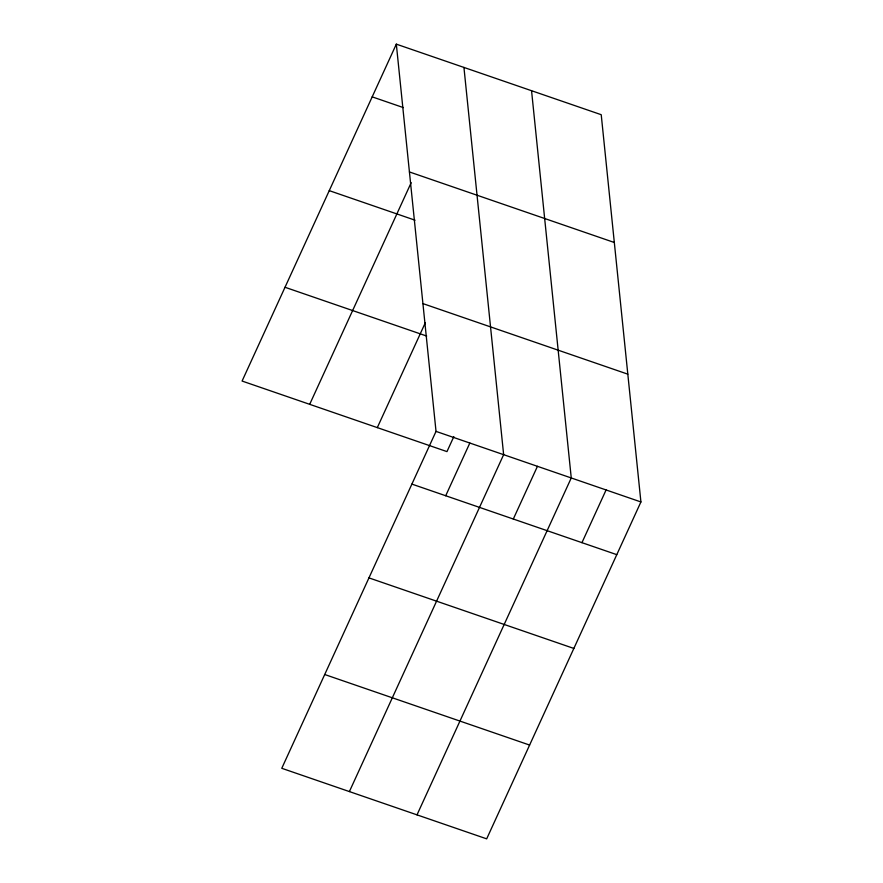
<?xml version="1.0" encoding="UTF-8"?>
<svg xmlns="http://www.w3.org/2000/svg" width="883" height="883" viewBox="0 0 883 883"><rect width="100%" height="100%" fill="white"/><g stroke="black" fill="none" stroke-linecap="round" stroke-linejoin="round"><path stroke-width="1.32" d="M396.324 44.15L436.025 431.39L281.776 768.298L486.676 838.85L640.915 501.952L601.224 114.702L396.324 44.15L242.085 381.048L446.975 451.61L453.84 436.599M309.69 404.337L411.18 182.671M377.306 427.615L425.352 322.681M445.705 495.749L469.833 443.034M349.392 791.576L503.641 454.679L463.939 67.428M513.31 519.027L537.449 466.323M417.008 814.866L571.257 477.957L531.555 90.717M581.952 542.67L606.091 489.955M372.196 96.865L403.399 107.605M409.425 171.942L614.325 242.494M329.26 190.64L415.076 220.198M422.924 303.609L627.813 374.16M285.021 287.273L426.699 336.059M436.025 431.39L640.915 501.952M411.897 484.105L616.787 554.656M368.962 577.89L573.851 648.442M324.723 674.513L529.612 745.064"/></g></svg>
